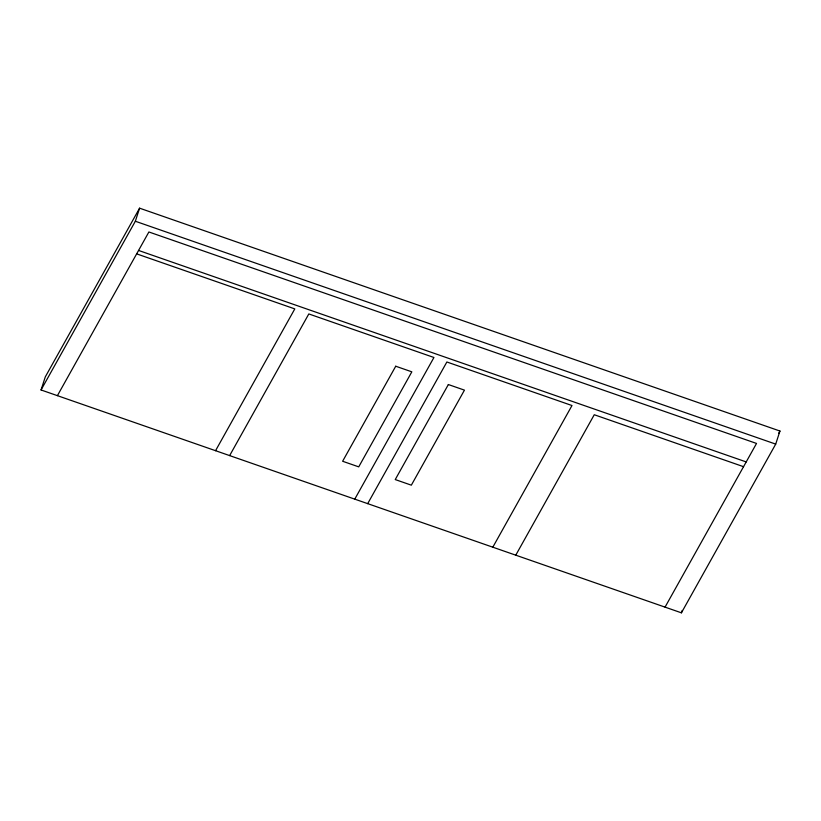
<?xml version="1.0" encoding="UTF-8"?>
<svg xmlns="http://www.w3.org/2000/svg" width="821" height="821" viewBox="0 0 821 821"><rect width="100%" height="100%" fill="white"/><g stroke="black" fill="none" stroke-linecap="round" stroke-linejoin="round"><path stroke-width="1.23" d="M41.05 389.965L45.288 376.89L139.591 208.175L779.95 431.035L775.712 444.11L681.409 612.825L41.05 389.965L135.342 221.249L139.591 208.175M681.409 612.825L682.189 610.455M57.408 395.66L148.888 231.974L756.531 443.443L665.051 607.13M215.543 450.698L294.801 308.901L136.655 253.863M229.644 455.604L308.819 313.94L433.94 357.484L354.764 499.147M367.695 503.642L446.87 361.989L571.991 405.533L492.816 547.197M515.762 555.181L594.26 414.738L743.549 466.687M778.698 433.272L779.95 431.035M135.342 221.249L775.712 444.11M138.564 250.446L746.207 461.925M395.732 366.228L342.624 461.258L358.726 466.862L411.834 371.831L395.732 366.228M448.358 384.536L395.24 479.567L411.342 485.17L464.45 390.139L448.358 384.536"/></g></svg>
